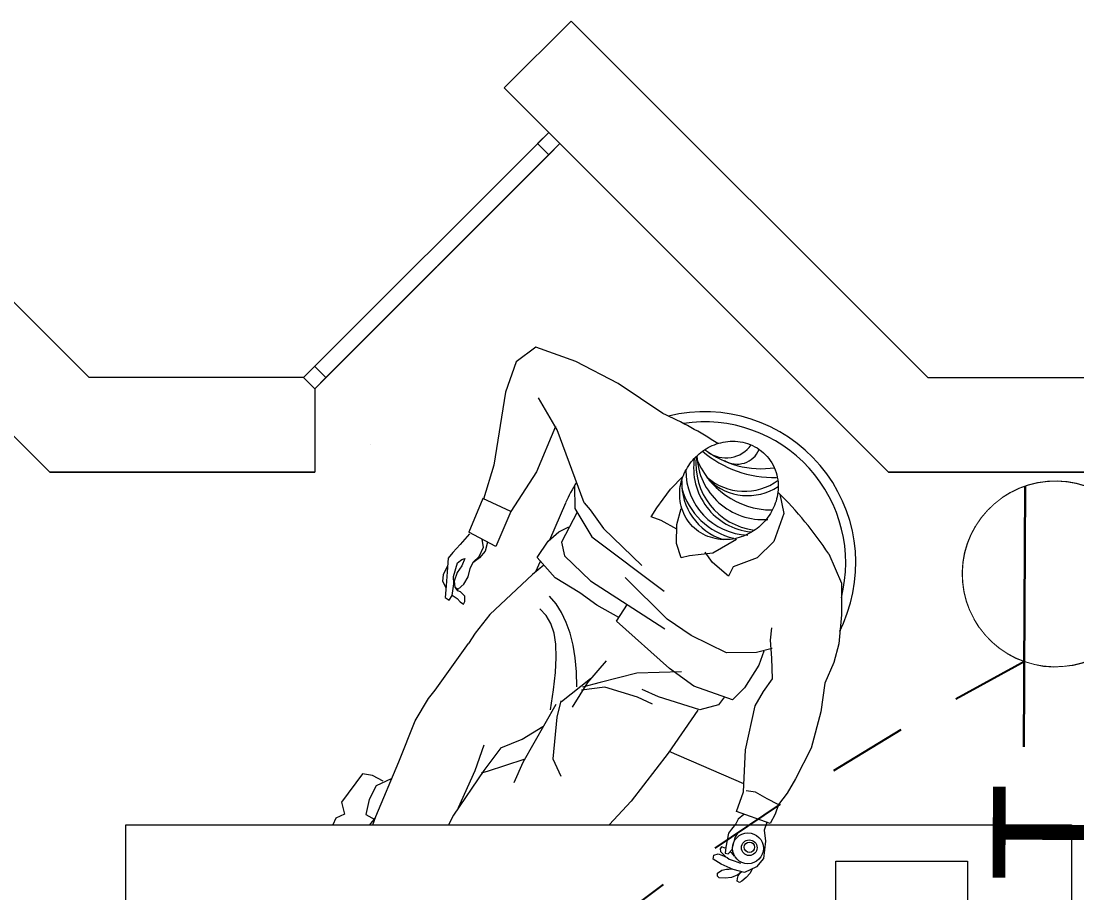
# Model space of a CAD drawing. Header units: metres. Extents: x -17 to 101, y 0 to 79.
# Drawn here: x 82.19 to 83.864, y 29.116 to 30.5 of the extents above; entities that cross this region are included whole.
import ezdxf

# ---------------------------------------------------------------- set-up
doc = ezdxf.new("R2010")
doc.units = ezdxf.units.M
doc.set_wipeout_variables(frame=1)
doc.linetypes.add('CONTINUA', pattern=[0])
doc.linetypes.add('HIDDEN2', pattern=[0.1875, 0.125, -0.0625])
doc.layers.add('Cotas varias El', color=253, linetype='Continuous', lineweight=13)
doc.layers.add('TOMACORRIENTE', color=5, linetype='HIDDEN2', lineweight=30)
doc.styles.add('style1', font='arial.ttf', dxfattribs={"height": 0.35})

# ---------------------------------------------------------------- blocks, each defined once
blk = doc.blocks.new('Tomacorriente con puesta a tierra')
at = {"layer": 'TOMACORRIENTE'}
blk.add_lwpolyline([(0.111, 0.0379), (0.1065, 0.0493), (0.1007, 0.0601), (0.0939, 0.0703), (0.086, 0.0798), (0.0772, 0.0883), (0.0676, 0.0959), (0.0572, 0.1024), (0.0462, 0.1079), (0.0346, 0.1121), (0.0227, 0.1151), (0.0106, 0.1168), (-0.0017, 0.1173), (-0.014, 0.1165), (-0.0261, 0.1144), (-0.0379, 0.111), (-0.0493, 0.1065), (-0.0601, 0.1007), (-0.0703, 0.0939), (-0.0798, 0.086), (-0.0883, 0.0772), (-0.0959, 0.0676), (-0.1024, 0.0572), (-0.1079, 0.0462), (-0.1121, 0.0346), (-0.1151, 0.0227), (-0.1168, 0.0106), (-0.1173, -0.0017), (-0.1165, -0.014), (-0.1144, -0.0261), (-0.111, -0.0379), (-0.1065, -0.0493), (-0.1007, -0.0601), (-0.0939, -0.0703), (-0.086, -0.0798), (-0.0772, -0.0883), (-0.0676, -0.0959), (-0.0572, -0.1024), (-0.0462, -0.1079), (-0.0346, -0.1121), (-0.0227, -0.1151), (-0.0106, -0.1168), (0.0017, -0.1173), (0.014, -0.1165), (0.0261, -0.1144), (0.0379, -0.111), (0.0493, -0.1065), (0.0601, -0.1007), (0.0703, -0.0939), (0.0798, -0.086), (0.0883, -0.0772), (0.0959, -0.0676), (0.1024, -0.0572), (0.1079, -0.0462), (0.1121, -0.0346), (0.1151, -0.0227), (0.1168, -0.0106), (0.1173, 0.0017), (0.1165, 0.014), (0.1144, 0.0261)], close=True, dxfattribs=at)
at = {"layer": 'TOMACORRIENTE', "color": 5, "linetype": 'CONTINUA', "style": 'style1', "text_generation_flag": 4}
blk.add_text('T', height=0.1466, rotation=180, dxfattribs=at).set_placement((0.3906, -0.0687))
blk.add_wipeout([(0.111, 0.0379), (0.1065, 0.0493), (0.1007, 0.0601), (0.0939, 0.0703), (0.086, 0.0798), (0.0772, 0.0883), (0.0676, 0.0959), (0.0572, 0.1024), (0.0462, 0.1079), (0.0346, 0.1121), (0.0227, 0.1151), (0.0106, 0.1168), (-0.0017, 0.1173), (-0.014, 0.1165), (-0.0261, 0.1144), (-0.0379, 0.111), (-0.0493, 0.1065), (-0.0601, 0.1007), (-0.0703, 0.0939), (-0.0798, 0.086), (-0.0883, 0.0772), (-0.0959, 0.0676), (-0.1024, 0.0572), (-0.1079, 0.0462), (-0.1121, 0.0346), (-0.1151, 0.0227), (-0.1168, 0.0106), (-0.1173, -0.0017), (-0.1165, -0.014), (-0.1144, -0.0261), (-0.111, -0.0379), (-0.1065, -0.0493), (-0.1007, -0.0601), (-0.0939, -0.0703), (-0.086, -0.0798), (-0.0772, -0.0883), (-0.0676, -0.0959), (-0.0572, -0.1024), (-0.0462, -0.1079), (-0.0346, -0.1121), (-0.0227, -0.1151), (-0.0106, -0.1168), (0.0017, -0.1173), (0.014, -0.1165), (0.0261, -0.1144), (0.0379, -0.111), (0.0493, -0.1065), (0.0601, -0.1007), (0.0703, -0.0939), (0.0798, -0.086), (0.0883, -0.0772), (0.0959, -0.0676), (0.1024, -0.0572), (0.1079, -0.0462), (0.1121, -0.0346), (0.1151, -0.0227), (0.1168, -0.0106), (0.1173, 0.0017), (0.1165, 0.014), (0.1144, 0.0261)]).dxf.layer = 'TOMACORRIENTE'
at = {"layer": 'TOMACORRIENTE', "color": 5, "linetype": 'CONTINUA'}
for p, q in [((-0.1107, 0.0388), (0.2197, 0.0388)), ((-0.1107, -0.0388), (0.2197, -0.0388))]:
    blk.add_line(p, q, dxfattribs=at)

msp = doc.modelspace()

# ---------------------------------------------------------------- linework, layer by layer
at = {"layer": 'Cotas varias El', "linetype": 'Continuous'}
for p, q in [((82.6377, 29.9339), (83.0266, 30.3228)), ((83.0266, 30.3228), (83.0089, 30.3052)), ((83.0266, 30.3228), (83.0443, 30.3052)), ((83.0089, 30.3052), (83.0266, 30.2875)), ((83.0266, 30.2875), (83.0443, 30.3052)), ((82.6731, 29.9339), (83.0266, 30.2875)), ((82.6731, 29.9339), (82.6554, 29.9516)), ((82.6554, 29.9163), (82.6731, 29.9339))]:
    msp.add_line(p, q, dxfattribs=at)
at = {"layer": 'Cotas varias El', "ltscale": 0.05}
for p, q in [((82.6377, 29.9339), (82.6554, 29.9163)), ((82.6377, 29.9339), (82.6554, 29.9163)), ((82.6554, 29.9163), (82.6554, 29.7839)), ((82.7437, 29.8279), (82.7438, 29.8279)), ((82.2355, 29.7839), (82.6554, 29.7839))]:
    msp.add_line(p, q, dxfattribs=at)
at = {"layer": 'Cotas varias El'}
for p, q in [((83.0398, 29.8512), (83.0101, 29.9019)), ((83.0375, 29.8563), (83.0071, 29.7843)), ((83.0825, 29.7353), (83.0398, 29.8512)), ((83.0071, 29.7843), (82.9662, 29.7213)), ((83.0673, 29.7623), (83.0679, 29.7264)), ((82.9222, 29.7423), (82.8998, 29.6884)), ((82.9662, 29.7213), (82.9222, 29.7423)), ((83.0281, 29.6765), (83.0534, 29.735)), ((83.0679, 29.7264), (83.0948, 29.681)), ((82.9662, 29.7213), (82.9427, 29.6659)), ((82.9427, 29.6659), (82.8998, 29.6884)), ((83.0948, 29.681), (83.2098, 29.595)), ((83.0063, 29.6261), (83.0133, 29.6424)), ((83.4883, 29.5316), (83.4939, 29.5444)), ((83.1661, 29.4648), (83.1081, 29.4502)), ((83.2372, 29.4671), (83.1661, 29.4648)), ((83.1081, 29.4502), (83.0803, 29.4426)), ((83.3359, 29.2892), (83.2176, 29.3404)), ((83.4817, 29.1666), (83.6907, 29.1666)), ((83.4817, 29.0997), (83.4817, 29.1666)), ((83.6907, 29.1666), (83.6907, 29.0997))]:
    msp.add_line(p, q, dxfattribs=at)
at = {"layer": 'Cotas varias El', "ltscale": 0.05}
for points in [[(82.2976, 29.9339), (81.7319, 30.4996)], [(83.0619, 30.4996), (82.9559, 30.3936)], [(83.6276, 29.9339), (83.0619, 30.4996)], [(81.6259, 30.3936), (82.2355, 29.7839)], [(82.9559, 30.3936), (83.5655, 29.7839)], [(82.6377, 29.9339), (82.2976, 29.9339)], [(83.6276, 29.9339), (83.9677, 29.9339)], [(83.5655, 29.7839), (83.9854, 29.7839)]]:
    msp.add_lwpolyline(points, dxfattribs=at)
at = {"layer": 'Cotas varias El'}
for points in [[(85.4077, 23.1839), (85.4054, 26.3839), (85.4076, 29.5839), (84.9576, 29.5839), (84.9576, 29.7218), (84.8516, 29.8279), (84.3743, 30.3052), (83.9854, 29.9163), (83.9854, 29.7839), (83.5655, 29.7839), (83.0443, 30.3052), (82.6553, 29.9163), (82.6553, 29.7839), (82.2799, 29.7839), (82.2355, 29.7839), (81.7142, 30.3052), (81.3253, 29.9162), (81.3076, 29.9339), (81.3076, 29.5839), (81.3076, 29.5839), (81.3077, 27.8369)], [(83.2074, 29.8769), (83.1366, 29.9243), (83.0693, 29.9596), (83.006, 29.9821), (82.975, 29.959), (82.9579, 29.911), (82.9394, 29.795), (82.9231, 29.741)], [(83.2298, 29.6932), (83.2046, 29.7071), (83.189, 29.7127), (83.1977, 29.7272), (83.2078, 29.7412), (83.2197, 29.757), (83.2397, 29.7775)], [(83.3933, 29.7489), (83.3995, 29.7181), (83.3836, 29.6736), (83.3569, 29.6479), (83.3192, 29.6337), (83.3114, 29.6189), (83.2864, 29.6404), (83.2747, 29.6571)], [(83.0825, 29.7353), (83.0923, 29.7243), (83.1132, 29.6943), (83.1744, 29.6358)], [(83.3245, 29.677), (83.2867, 29.6553), (83.2499, 29.6509), (83.2364, 29.6481), (83.2293, 29.6707), (83.2299, 29.7006), (83.2364, 29.726)], [(83.0716, 29.7202), (83.0467, 29.673), (83.0515, 29.6512), (83.0926, 29.6114), (83.2104, 29.535)], [(83.1378, 29.5533), (83.103, 29.5727), (83.0761, 29.5921), (83.0367, 29.6159), (83.0082, 29.6482), (83.0254, 29.6741), (83.0424, 29.6893), (83.0584, 29.6969)], [(82.9008, 29.6859), (82.8862, 29.669), (82.8743, 29.6565), (82.8671, 29.6474), (82.8652, 29.6258), (82.8639, 29.6034), (82.8624, 29.5847), (82.8684, 29.5809), (82.8731, 29.5881), (82.876, 29.6066), (82.8757, 29.6184), (82.882, 29.64), (82.8886, 29.6455), (82.8932, 29.647), (82.8885, 29.6353), (82.8811, 29.6248), (82.8767, 29.6109), (82.8774, 29.6013), (82.8827, 29.5983), (82.892, 29.6063), (82.8989, 29.6177), (82.9017, 29.6311), (82.9069, 29.6412), (82.9163, 29.6499), (82.923, 29.6649), (82.9212, 29.6769)], [(82.9293, 29.6727), (82.9257, 29.6587), (82.9167, 29.6477), (82.906, 29.6399)], [(83.4706, 29.6542), (83.4908, 29.6078), (83.4906, 29.5577), (83.4866, 29.5114), (83.4786, 29.4816), (83.4644, 29.449), (83.4583, 29.4034), (83.4429, 29.3461), (83.418, 29.2973), (83.4048, 29.2744), (83.391, 29.2567), (83.3854, 29.2411), (83.3776, 29.2263), (83.3241, 29.2453), (83.3352, 29.2765), (83.3388, 29.343), (83.3537, 29.4131), (83.3669, 29.436), (83.3815, 29.4559), (83.3806, 29.4888), (83.3782, 29.5173), (83.3801, 29.5367)], [(82.8659, 29.6352), (82.8593, 29.6209), (82.8578, 29.6109), (82.8634, 29.6006)], [(83.0186, 29.6364), (83.0008, 29.6215), (82.9329, 29.5578), (82.9098, 29.5284), (82.899, 29.5121)], [(83.3809, 29.5038), (83.3561, 29.4976), (83.3082, 29.497), (83.2526, 29.5244), (83.2142, 29.5506), (83.1475, 29.6166)], [(82.8733, 29.5888), (82.8811, 29.5832), (82.8862, 29.5781), (82.8914, 29.5743), (82.8935, 29.5784), (82.8934, 29.5872), (82.8865, 29.5941), (82.8823, 29.5955), (82.8793, 29.5996)], [(83.0709, 29.4434), (83.0703, 29.4671), (83.0684, 29.4891), (83.0651, 29.5095), (83.0605, 29.5283), (83.0544, 29.5454), (83.0469, 29.5609), (83.0381, 29.5747), (83.0279, 29.5869)], [(83.3676, 29.4999), (83.3597, 29.4778), (83.337, 29.4415), (83.3179, 29.4226), (83.2564, 29.4445), (83.2183, 29.4722), (83.134, 29.5475), (83.1515, 29.5741)], [(83.0294, 29.4069), (83.0341, 29.4382), (83.0371, 29.4658), (83.0385, 29.4899), (83.0378, 29.5107), (83.035, 29.5286), (83.0299, 29.5437), (83.0224, 29.5564), (83.0122, 29.5668)], [(82.8465, 29.4378), (82.899, 29.5121)], [(83.1178, 29.4845), (83.0879, 29.4499), (83.0639, 29.4108)], [(83.0925, 29.4558), (83.0469, 29.4193)], [(82.7477, 29.2242), (82.7524, 29.2376), (82.789, 29.3243), (82.8149, 29.3892), (82.836, 29.4244), (82.8465, 29.4378)], [(83.1913, 29.4156), (83.1675, 29.4266), (83.1155, 29.4426), (83.0787, 29.4381)], [(83.3052, 29.4271), (83.2958, 29.4147), (83.266, 29.4066), (83.2005, 29.4274), (83.1745, 29.4392)], [(83.0458, 29.421), (83.0393, 29.3948), (83.0329, 29.3287), (83.0459, 29.3013)], [(83.038, 29.4152), (82.9852, 29.3229), (82.971, 29.2909)], [(83.263, 29.4063), (83.2157, 29.3377), (83.1573, 29.2616), (83.1226, 29.2242)], [(82.9508, 29.3465), (82.9843, 29.3603), (83.0169, 29.38)], [(82.9508, 29.3465), (82.9238, 29.3105), (82.8756, 29.2394), (82.8678, 29.2242)], [(82.9237, 29.3504), (82.9093, 29.31), (82.8827, 29.2511)], [(82.987, 29.3279), (82.9579, 29.3183), (82.9289, 29.3087), (82.9195, 29.3064)], [(82.7638, 29.2934), (82.7469, 29.3023), (82.7309, 29.3051), (82.6977, 29.26), (82.7024, 29.2412), (82.6887, 29.2347), (82.684, 29.2242)], [(82.7766, 29.2974), (82.7526, 29.286), (82.7419, 29.2642), (82.7364, 29.2405), (82.7506, 29.2326)], [(83.3906, 29.2566), (83.3729, 29.2652), (83.3546, 29.2759), (83.3398, 29.2784)], [(83.3362, 29.2408), (83.3271, 29.2334), (83.3235, 29.2257), (83.3165, 29.2175), (83.3117, 29.211), (83.3073, 29.1885), (83.3064, 29.179), (83.311, 29.1782), (83.3175, 29.1849), (83.3223, 29.204), (83.3261, 29.21)], [(82.3557, 29.2242), (83.8557, 29.2242), (83.8557, 28.6242), (82.3557, 28.6242), (82.3557, 29.2242)], [(82.743, 29.2242), (82.7515, 29.2351)], [(83.3726, 29.2278), (83.3682, 29.2155), (83.3703, 29.1984), (83.3671, 29.1708), (83.3558, 29.1577), (83.3371, 29.1488), (83.3191, 29.1535), (83.3, 29.162), (83.2872, 29.1698), (83.2886, 29.1759), (83.2952, 29.1784), (83.301, 29.1763), (83.3095, 29.1725), (83.3126, 29.1698), (83.3206, 29.1669), (83.3264, 29.1648), (83.3308, 29.1633)], [(83.3066, 29.1871), (83.3004, 29.1894), (83.2982, 29.1861), (83.2992, 29.1818), (83.3043, 29.1764), (83.307, 29.174)], [(83.3212, 29.1744), (83.3169, 29.1795), (83.3137, 29.1816)], [(83.3329, 29.1497), (83.3263, 29.1451), (83.3166, 29.1405), (83.3063, 29.1396), (83.2969, 29.14), (83.2944, 29.1429), (83.294, 29.1475), (83.3013, 29.1524), (83.3084, 29.1539), (83.3122, 29.1536), (83.3181, 29.1545)], [(83.3492, 29.1544), (83.3462, 29.1475), (83.3398, 29.1407), (83.3326, 29.1348), (83.3289, 29.1326), (83.3256, 29.1348), (83.3257, 29.1392), (83.3271, 29.1432), (83.3305, 29.1486)]]:
    msp.add_lwpolyline(points, dxfattribs=at)
msp.add_lwpolyline([(83.2597, 29.808, -0.080167), (83.2827, 29.8244, -0.088923), (83.3104, 29.8325, -0.104957), (83.3418, 29.8292, -0.120011), (83.37, 29.8118, -0.120011), (83.387, 29.7834, -0.104957), (83.39, 29.752, -0.088923), (83.3816, 29.7244, -0.080167), (83.3649, 29.7016, -0.080167), (83.3419, 29.6852, -0.088923), (83.3143, 29.6772, -0.104957), (83.2829, 29.6805, -0.120011), (83.2547, 29.6978, -0.120011), (83.2377, 29.7262, -0.104957), (83.2347, 29.7577, -0.088923), (83.2431, 29.7852, -0.080167)], format="xyb", close=True, dxfattribs=at)
for centre, radius in [((83.3425, 29.187), 0.0245), ((83.3445, 29.1879), 0.0124), ((83.3447, 29.1886), 0.0082)]:
    msp.add_circle(centre, radius, dxfattribs=at)
for centre, radius, start, end in [((82.9552, 29.3118), 0.6188, 56.7312, 65.9471), ((83.2736, 29.6397), 0.24, 336.6087, 103.7911), ((83.2736, 29.6397), 0.224, 345.7018, 98.626), ((83.3078, 29.8546), 0.0482, 233.538, 325.1904), ((83.3581, 29.7901), 0.1018, 170.8309, 263.6626), ((83.3658, 29.797), 0.1059, 173.5707, 262.6812), ((83.3813, 29.8533), 0.1295, 200.3929, 269.5901), ((83.3668, 29.8139), 0.1054, 182.3017, 274.0227), ((83.3846, 29.9521), 0.1769, 229.7755, 271.0457), ((83.3631, 29.9346), 0.1453, 232.0782, 278.6309), ((83.3253, 29.8344), 0.0378, 237.8998, 337.4085), ((83.346, 29.7858), 0.102, 179.3354, 267.7814), ((83.3369, 29.8443), 0.0908, 228.9083, 306.1995), ((83.2736, 29.6397), 0.24, 147.7958, 156.6087), ((83.3308, 29.7663), 0.0934, 177.8267, 252.7085), ((83.3452, 29.7874), 0.1113, 194.9771, 256.977), ((83.342, 29.8347), 0.0881, 226.0739, 303.1726), ((82.9552, 29.3118), 0.6188, 33.5945, 45.362)]:
    msp.add_arc(centre, radius, start, end, dxfattribs=at)

# ---------------------------------------------------------------- next in the draw order: block references
at = {"layer": 'TOMACORRIENTE', "lineweight": 25, "xscale": -1.25, "yscale": 1.25, "zscale": 1.25, "rotation": 89.73999576367038}
msp.add_blockref('Tomacorriente con puesta a tierra', (83.83, 29.6223), dxfattribs=at)

# ---------------------------------------------------------------- next in the draw order: linework, layer by layer
at = {"layer": 'TOMACORRIENTE', "lineweight": 25}
msp.add_arc((85.9014, 25.3982), 4.6026, 117.4178, 159.0783, dxfattribs=at)

doc.saveas('drawing.dxf')
